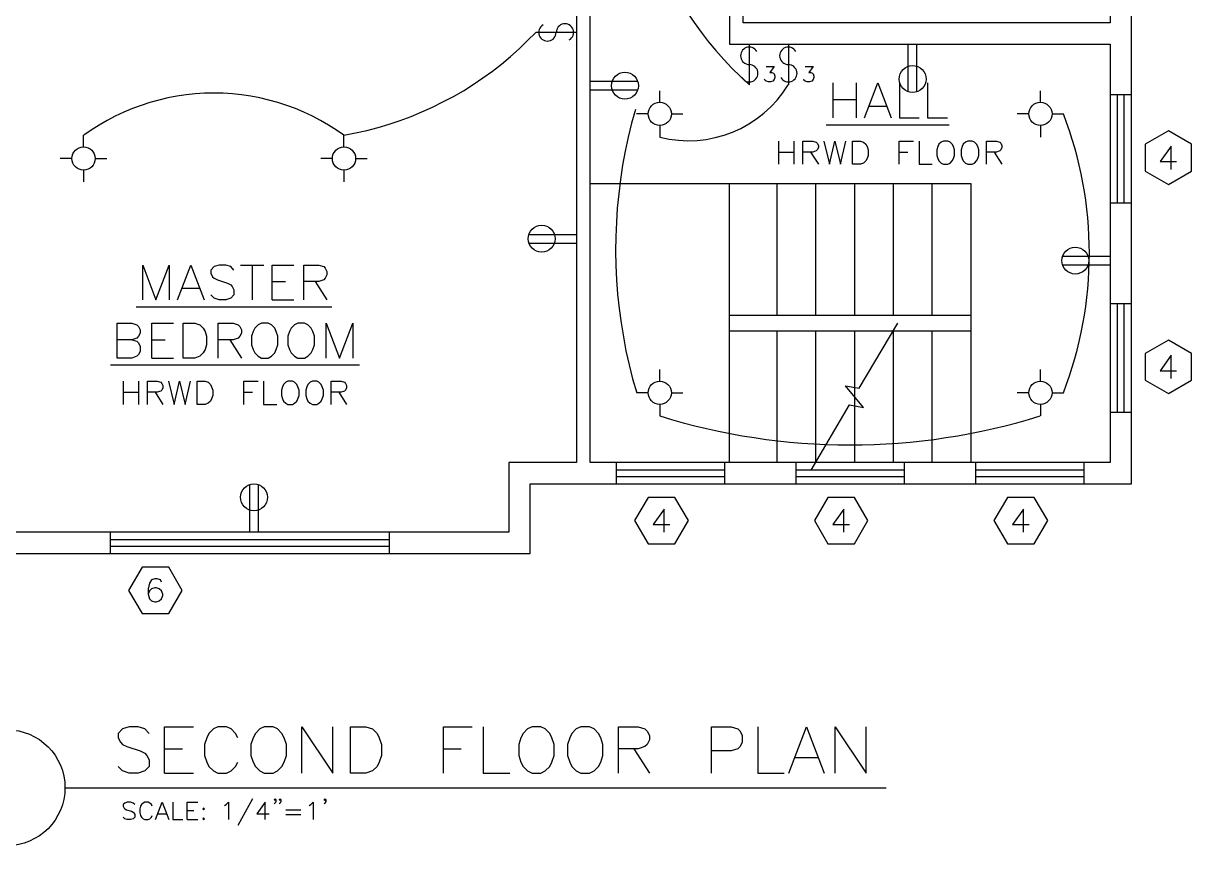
# Paper-space layout 'D-size Plot' of a CAD drawing. Extents: x 0 to 34.1, y 0 to 23.
# Drawn here: x 15.24 to 21.53, y 7.77 to 12.19 of the extents above; entities that cross this region are included whole.
import ezdxf
from ezdxf.xclip import XClip

# ---------------------------------------------------------------- set-up
doc = ezdxf.new("R2010")
doc.units = 0
doc.header["$XCLIPFRAME"] = 0
for name, color, linetype in [('DB - Windows', 7, 'Continuous'), ('Lighting', 7, 'Continuous'), ('Power', 7, 'Continuous'), ('Stairs', 7, 'Continuous'), ('Text', 7, 'Continuous'), ('View Labels', 7, 'Continuous'), ('Walls', 7, 'Continuous')]:
    doc.layers.add(name, color=color, linetype=linetype)

# ---------------------------------------------------------------- blocks, each defined once
blk = doc.blocks.new('Viewport2')
at = {"layer": 'DB - Windows', "color": 5, "linetype": 'Continuous', "lineweight": 25, "true_color": 0x0000ff}
for p, q in [((21.0881, 11.806), (21.2023, 11.806)), ((21.1273, 11.2227), (21.1273, 11.806)), ((21.1631, 11.2227), (21.1631, 11.806)), ((21.0881, 11.2227), (21.2023, 11.2227)), ((21.0881, 10.681), (21.2023, 10.681)), ((21.1273, 10.0977), (21.1273, 10.681)), ((21.1631, 10.0977), (21.1631, 10.681)), ((21.0881, 10.0977), (21.2023, 10.0977)), ((18.4314, 9.8268), (18.4314, 9.7118)), ((19.0147, 9.8268), (19.0147, 9.7118)), ((19.3972, 9.8268), (19.3972, 9.7118)), ((19.9806, 9.8268), (19.9806, 9.7118)), ((20.3639, 9.8268), (20.3639, 9.7118)), ((20.9473, 9.8268), (20.9473, 9.7118)), ((18.4314, 9.7876), (19.0147, 9.7876)), ((18.4314, 9.751), (19.0147, 9.751)), ((19.3972, 9.7876), (19.9806, 9.7876)), ((19.3972, 9.751), (19.9806, 9.751)), ((20.3639, 9.7876), (20.9473, 9.7876)), ((20.3639, 9.751), (20.9473, 9.751)), ((15.7097, 9.4518), (15.7097, 9.3368)), ((17.2097, 9.4518), (17.2097, 9.3368)), ((15.7097, 9.4126), (17.2097, 9.4126)), ((15.7097, 9.376), (17.2097, 9.376))]:
    blk.add_line(p, q, dxfattribs=at)
for points in [[(21.2764, 11.3943), (21.4014, 11.3218), (21.5264, 11.3943), (21.5264, 11.5385), (21.4014, 11.6102), (21.2764, 11.5385), (21.2764, 11.3943)], [(21.2764, 10.2693), (21.4014, 10.1968), (21.5264, 10.2693), (21.5264, 10.4135), (21.4014, 10.4852), (21.2764, 10.4135), (21.2764, 10.2693)], [(18.6031, 9.6385), (18.5306, 9.5135), (18.6031, 9.3885), (18.7472, 9.3885), (18.8197, 9.5135), (18.7472, 9.6385), (18.6031, 9.6385)], [(19.5689, 9.6385), (19.4972, 9.5135), (19.5689, 9.3885), (19.7131, 9.3885), (19.7856, 9.5135), (19.7131, 9.6385), (19.5689, 9.6385)], [(20.5356, 9.6385), (20.4631, 9.5135), (20.5356, 9.3885), (20.6798, 9.3885), (20.7523, 9.5135), (20.6798, 9.6385), (20.5356, 9.6385)], [(15.8814, 9.2635), (15.8089, 9.1385), (15.8814, 9.0135), (16.0255, 9.0135), (16.0972, 9.1385), (16.0255, 9.2635), (15.8814, 9.2635)]]:
    blk.add_lwpolyline(points, dxfattribs=at)
at = {"layer": 'DB - Windows', "color": 18, "linetype": 'Continuous', "lineweight": 25, "true_color": 0x000000}
for points in [[(21.4164, 11.4035), (21.4164, 11.5285), (21.3564, 11.4452), (21.4456, 11.4452)], [(21.4164, 10.2785), (21.4164, 10.4035), (21.3564, 10.3202), (21.4456, 10.3202)], [(18.6897, 9.451), (18.6897, 9.576), (18.6306, 9.4926), (18.7197, 9.4926)], [(19.6564, 9.451), (19.6564, 9.576), (19.5964, 9.4926), (19.6856, 9.4926)], [(20.6223, 9.451), (20.6223, 9.576), (20.5631, 9.4926), (20.6523, 9.4926)], [(15.9864, 9.1826), (15.9797, 9.1943), (15.9622, 9.201), (15.9505, 9.201), (15.9322, 9.1943), (15.9205, 9.1768), (15.9147, 9.1468), (15.9147, 9.1176), (15.9205, 9.0935), (15.9322, 9.0818), (15.9505, 9.076), (15.9564, 9.076), (15.9739, 9.0818), (15.9864, 9.0935), (15.9922, 9.111), (15.9922, 9.1176), (15.9864, 9.1351), (15.9739, 9.1468), (15.9564, 9.1526), (15.9505, 9.1526), (15.9322, 9.1468), (15.9205, 9.1351), (15.9147, 9.1176)]]:
    blk.add_lwpolyline(points, dxfattribs=at)
at = {"layer": 'Lighting', "color": 30, "linetype": 'Continuous', "lineweight": 25, "true_color": 0xff7f00}
for p, q in [((18.2181, 12.1402), (17.9989, 12.1402)), ((19.1472, 12.0768), (19.1472, 11.8577)), ((19.3572, 12.0768), (19.3572, 11.8577)), ((18.6656, 11.7643), (18.6656, 11.8268)), ((20.7131, 11.7643), (20.7131, 11.8268)), ((18.6031, 11.7018), (18.5406, 11.7018)), ((18.7281, 11.7018), (18.7906, 11.7018)), ((20.6506, 11.7018), (20.5881, 11.7018)), ((20.7756, 11.7018), (20.8381, 11.7018)), ((18.6656, 11.6393), (18.6656, 11.5768)), ((20.7131, 11.6393), (20.7131, 11.5768)), ((15.5664, 11.5243), (15.5664, 11.5868)), ((16.9672, 11.5243), (16.9672, 11.5868)), ((15.5039, 11.4618), (15.4414, 11.4618)), ((15.6289, 11.4618), (15.6914, 11.4618)), ((16.9047, 11.4618), (16.8422, 11.4618)), ((17.0297, 11.4618), (17.0922, 11.4618)), ((15.5664, 11.3993), (15.5664, 11.3368)), ((16.9672, 11.3993), (16.9672, 11.3368)), ((18.6656, 10.2643), (18.6656, 10.3268)), ((20.7131, 10.2643), (20.7131, 10.3268)), ((18.6031, 10.2018), (18.5406, 10.2018)), ((18.7281, 10.2018), (18.7906, 10.2018)), ((20.6506, 10.2018), (20.5881, 10.2018)), ((20.7756, 10.2018), (20.8381, 10.2018)), ((18.6656, 10.1393), (18.6656, 10.0768)), ((20.7131, 10.1393), (20.7131, 10.0768))]:
    blk.add_line(p, q, dxfattribs=at)
for points in [[(16.9672, 11.5877), (17.0289, 11.5993), (17.0897, 11.6127), (17.1505, 11.6285), (17.2105, 11.6468), (17.2697, 11.6668), (17.3289, 11.6885), (17.3864, 11.7127), (17.4439, 11.7385), (17.4997, 11.766), (17.5555, 11.7952), (17.6097, 11.8268), (17.6622, 11.8602), (17.7147, 11.8952), (17.7655, 11.9318), (17.8147, 11.9702), (17.8631, 12.011), (17.9097, 12.0527), (17.9547, 12.096), (17.9989, 12.1402)], [(19.2372, 11.9568), (19.2814, 11.9568), (19.2572, 11.9252), (19.2689, 11.9252), (19.2772, 11.921), (19.2814, 11.9177), (19.2847, 11.9052), (19.2847, 11.8977), (19.2814, 11.886), (19.2731, 11.8777), (19.2614, 11.8735), (19.2497, 11.8735), (19.2372, 11.8777), (19.2331, 11.8818), (19.2297, 11.8893)], [(19.4472, 11.9568), (19.4906, 11.9568), (19.4672, 11.9252), (19.4789, 11.9252), (19.4872, 11.921), (19.4906, 11.9177), (19.4947, 11.9052), (19.4947, 11.8977), (19.4906, 11.886), (19.4831, 11.8777), (19.4714, 11.8735), (19.4589, 11.8735), (19.4472, 11.8777), (19.4431, 11.8818), (19.4397, 11.8893)], [(16.9672, 11.5868), (16.9264, 11.6152), (16.8847, 11.6418), (16.8414, 11.6668), (16.7972, 11.6893), (16.7514, 11.711), (16.7055, 11.7302), (16.6589, 11.7477), (16.6114, 11.7627), (16.563, 11.776), (16.5147, 11.7877), (16.4655, 11.7968), (16.4164, 11.8043), (16.3672, 11.8093), (16.3172, 11.8127), (16.2672, 11.8135), (16.2172, 11.8127), (16.1672, 11.8093), (16.118, 11.8043), (16.0689, 11.7968), (16.0197, 11.7877), (15.9714, 11.776), (15.923, 11.7627), (15.8755, 11.7477), (15.8289, 11.7302), (15.783, 11.711), (15.7372, 11.6893), (15.693, 11.6668), (15.6497, 11.6418), (15.608, 11.6152), (15.5672, 11.5868)], [(18.5347, 11.726), (18.5139, 11.6518), (18.4956, 11.5768), (18.4797, 11.501), (18.4656, 11.4252), (18.4539, 11.3485), (18.4447, 11.2718), (18.4372, 11.1952), (18.4322, 11.1185), (18.4289, 11.041), (18.4281, 10.9635), (18.4297, 10.886), (18.4331, 10.8093), (18.4389, 10.7318), (18.4472, 10.6552), (18.4572, 10.5785), (18.4697, 10.5027), (18.4839, 10.4268), (18.5014, 10.351), (18.5197, 10.276), (18.5414, 10.2018)]]:
    blk.add_lwpolyline(points, dxfattribs=at)
for centre in [(18.6656, 11.7018), (20.7131, 11.7018), (15.5664, 11.4618), (16.9672, 11.4618), (18.6656, 10.2018), (20.7131, 10.2018)]:
    blk.add_circle(centre, 0.0625, dxfattribs=at)
for centre, radius, start, end in [((20.4423, 13.3052), 1.9417, 168.22266, 228.18054), ((18.0614, 12.1402), 0.0467, 119.99817, 0), ((18.1556, 12.1402), 0.0467, 300.00366, 180), ((19.1472, 12.0143), 0.0467, 30.00366, 270), ((19.3572, 12.0143), 0.0467, 30.00366, 270), ((19.1472, 11.9202), 0.0467, 209.99817, 90), ((19.3572, 11.9202), 0.0467, 209.99817, 90), ((18.8214, 12.1843), 0.6267, 255.62988, 328.66699), ((18.8889, 10.9518), 2.0875, 338.9447, 21.0553), ((19.6889, 13.3535), 3.4325, 252.65808, 287.34192)]:
    blk.add_arc(centre, radius, start, end, dxfattribs=at)
at = {"layer": 'Power', "color": 6, "linetype": 'Continuous', "lineweight": 25, "true_color": 0xff00ff}
for p, q in [((20.0014, 11.8202), (20.0014, 12.0768)), ((20.0489, 11.8202), (20.0489, 12.0768)), ((18.5472, 11.8768), (18.2906, 11.8768)), ((18.5472, 11.8302), (18.2906, 11.8302)), ((17.9614, 11.0535), (18.2181, 11.0535)), ((17.9614, 11.0068), (18.2181, 11.0068)), ((20.8314, 10.936), (21.0881, 10.936)), ((20.8314, 10.8893), (21.0881, 10.8893)), ((16.4597, 9.7085), (16.4597, 9.4518)), ((16.5064, 9.7085), (16.5064, 9.4518))]:
    blk.add_line(p, q, dxfattribs=at)
for centre in [(20.0256, 11.8893), (18.4781, 11.8535), (18.0306, 11.0302), (20.9006, 10.9127), (16.483, 9.6393)]:
    blk.add_circle(centre, 0.0725, dxfattribs=at)
at = {"layer": 'Stairs', "color": 213, "linetype": 'Continuous', "lineweight": 25, "true_color": 0xc16edd}
for p, q in [((18.2906, 11.3268), (20.3381, 11.3268)), ((19.0406, 9.8268), (19.0406, 11.3268)), ((19.2956, 11.3268), (19.2956, 10.6185)), ((19.5039, 11.3268), (19.5039, 10.6185)), ((19.7122, 11.3268), (19.7122, 10.6185)), ((19.9206, 11.3268), (19.9206, 10.6185)), ((20.1289, 11.3268), (20.1289, 10.6185)), ((20.3381, 11.3268), (20.3381, 9.8268)), ((19.0406, 10.6185), (20.3381, 10.6185)), ((19.0406, 10.5352), (20.3381, 10.5352)), ((19.2956, 10.5352), (19.2956, 9.8268)), ((19.5039, 10.5352), (19.5039, 9.8268)), ((19.7122, 10.5352), (19.7122, 9.8268)), ((19.9206, 10.5352), (19.9206, 9.8268)), ((20.1289, 10.5352), (20.1289, 9.8268))]:
    blk.add_line(p, q, dxfattribs=at)
blk.add_lwpolyline([(19.4797, 9.7851), (19.6864, 10.136), (19.7614, 10.1218), (19.6639, 10.2393), (19.7389, 10.226), (19.9456, 10.5768)], dxfattribs=at)
at = {"layer": 'Text', "color": 18, "linetype": 'Continuous', "lineweight": 25, "true_color": 0x000000}
for p, q in [((19.5972, 11.8685), (19.5972, 11.681)), ((19.7222, 11.8685), (19.7222, 11.681)), ((19.5972, 11.7793), (19.7222, 11.7793)), ((19.7939, 11.7435), (19.8831, 11.7435)), ((19.5614, 11.6435), (20.2222, 11.6435)), ((19.3039, 11.556), (19.3039, 11.431)), ((19.3872, 11.556), (19.3872, 11.431)), ((19.3039, 11.4968), (19.3872, 11.4968)), ((19.4772, 11.4968), (19.5189, 11.431)), ((19.9531, 11.4968), (20.0006, 11.4968)), ((20.4648, 11.4968), (20.5064, 11.431)), ((16.4114, 10.8885), (16.5364, 10.8885)), ((16.4739, 10.8885), (16.4739, 10.701)), ((16.0989, 10.7635), (16.188, 10.7635)), ((16.5814, 10.7993), (16.6522, 10.7993)), ((16.813, 10.7993), (16.8755, 10.701)), ((16.5814, 10.701), (16.6972, 10.701)), ((15.8489, 10.6635), (16.9022, 10.6635)), ((15.9339, 10.4868), (16.0047, 10.4868)), ((16.353, 10.4868), (16.4155, 10.3885)), ((15.9339, 10.3885), (16.0497, 10.3885)), ((15.7105, 10.351), (17.0497, 10.351)), ((15.7789, 10.2635), (15.7789, 10.1385)), ((15.8622, 10.2635), (15.8622, 10.1385)), ((15.7789, 10.2043), (15.8622, 10.2043)), ((15.9514, 10.2043), (15.993, 10.1385)), ((16.428, 10.2043), (16.4755, 10.2043)), ((16.9397, 10.2043), (16.9814, 10.1385))]:
    blk.add_line(p, q, dxfattribs=at)
for points in [[(19.7672, 11.681), (19.8389, 11.8685), (19.9097, 11.681)], [(19.9547, 11.8685), (19.9547, 11.681), (20.0614, 11.681)], [(20.1064, 11.8685), (20.1064, 11.681), (20.2139, 11.681)], [(19.4356, 11.431), (19.4356, 11.556), (19.4889, 11.556), (19.5064, 11.5502), (19.5122, 11.5443), (19.5189, 11.5327), (19.5189, 11.5202), (19.5122, 11.5085), (19.5064, 11.5027), (19.4889, 11.4968), (19.4356, 11.4968)], [(19.5481, 11.556), (19.5781, 11.431), (19.6081, 11.556), (19.6372, 11.431), (19.6672, 11.556)], [(19.7031, 11.431), (19.7031, 11.556), (19.7447, 11.556), (19.7622, 11.5502), (19.7747, 11.5385), (19.7806, 11.526), (19.7864, 11.5085), (19.7864, 11.4785), (19.7806, 11.461), (19.7747, 11.4493), (19.7622, 11.4368), (19.7447, 11.431), (19.7031, 11.431)], [(19.9531, 11.431), (19.9531, 11.556), (20.0306, 11.556)], [(20.0606, 11.556), (20.0606, 11.431), (20.1314, 11.431)], [(20.1914, 11.556), (20.1797, 11.5502), (20.1672, 11.5385), (20.1614, 11.526), (20.1556, 11.5085), (20.1556, 11.4785), (20.1614, 11.461), (20.1672, 11.4493), (20.1797, 11.4368), (20.1914, 11.431), (20.2147, 11.431), (20.2272, 11.4368), (20.2389, 11.4493), (20.2447, 11.461), (20.2506, 11.4785), (20.2506, 11.5085), (20.2447, 11.526), (20.2389, 11.5385), (20.2272, 11.5502), (20.2147, 11.556), (20.1914, 11.556)], [(20.3222, 11.556), (20.3106, 11.5502), (20.2981, 11.5385), (20.2922, 11.526), (20.2864, 11.5085), (20.2864, 11.4785), (20.2922, 11.461), (20.2981, 11.4493), (20.3106, 11.4368), (20.3222, 11.431), (20.3464, 11.431), (20.3581, 11.4368), (20.3697, 11.4493), (20.3756, 11.461), (20.3814, 11.4785), (20.3814, 11.5085), (20.3756, 11.526), (20.3697, 11.5385), (20.3581, 11.5502), (20.3464, 11.556), (20.3222, 11.556)], [(20.4231, 11.431), (20.4231, 11.556), (20.4773, 11.556), (20.4948, 11.5502), (20.5006, 11.5443), (20.5064, 11.5327), (20.5064, 11.5202), (20.5006, 11.5085), (20.4948, 11.5027), (20.4773, 11.4968), (20.4231, 11.4968)], [(15.8847, 10.701), (15.8847, 10.8885), (15.9555, 10.701), (16.0272, 10.8885), (16.0272, 10.701)], [(16.0722, 10.701), (16.1439, 10.8885), (16.2147, 10.701)], [(16.3755, 10.8618), (16.358, 10.8802), (16.3314, 10.8885), (16.2955, 10.8885), (16.2689, 10.8802), (16.2505, 10.8618), (16.2505, 10.8443), (16.2597, 10.826), (16.2689, 10.8177), (16.2864, 10.8085), (16.3397, 10.791), (16.358, 10.7818), (16.3664, 10.7727), (16.3755, 10.7552), (16.3755, 10.7285), (16.358, 10.7102), (16.3314, 10.701), (16.2955, 10.701), (16.2689, 10.7102), (16.2505, 10.7285)], [(16.5814, 10.701), (16.5814, 10.8885), (16.6972, 10.8885)], [(16.7505, 10.701), (16.7505, 10.8885), (16.8314, 10.8885), (16.858, 10.8802), (16.8664, 10.871), (16.8755, 10.8535), (16.8755, 10.8352), (16.8664, 10.8177), (16.858, 10.8085), (16.8314, 10.7993), (16.7505, 10.7993)], [(15.8264, 10.4868), (15.853, 10.4785), (15.8622, 10.4693), (15.8714, 10.451), (15.8714, 10.4243), (15.8622, 10.4068), (15.853, 10.3977), (15.8264, 10.3885), (15.7464, 10.3885), (15.7464, 10.576), (15.8264, 10.576), (15.853, 10.5677), (15.8622, 10.5585), (15.8714, 10.541), (15.8714, 10.5227), (15.8622, 10.5052), (15.853, 10.496), (15.8264, 10.4868), (15.7464, 10.4868)], [(15.9339, 10.3885), (15.9339, 10.576), (16.0497, 10.576)], [(16.103, 10.3885), (16.103, 10.576), (16.1655, 10.576), (16.1922, 10.5677), (16.2105, 10.5493), (16.2197, 10.5318), (16.228, 10.5052), (16.228, 10.4602), (16.2197, 10.4335), (16.2105, 10.416), (16.1922, 10.3977), (16.1655, 10.3885), (16.103, 10.3885)], [(16.2905, 10.3885), (16.2905, 10.576), (16.3714, 10.576), (16.398, 10.5677), (16.4072, 10.5585), (16.4155, 10.541), (16.4155, 10.5227), (16.4072, 10.5052), (16.398, 10.496), (16.3714, 10.4868), (16.2905, 10.4868)], [(16.523, 10.576), (16.5055, 10.5677), (16.4872, 10.5493), (16.478, 10.5318), (16.4697, 10.5052), (16.4697, 10.4602), (16.478, 10.4335), (16.4872, 10.416), (16.5055, 10.3977), (16.523, 10.3885), (16.5589, 10.3885), (16.5764, 10.3977), (16.5947, 10.416), (16.603, 10.4335), (16.6122, 10.4602), (16.6122, 10.5052), (16.603, 10.5318), (16.5947, 10.5493), (16.5764, 10.5677), (16.5589, 10.576), (16.523, 10.576)], [(16.7197, 10.576), (16.7014, 10.5677), (16.6839, 10.5493), (16.6747, 10.5318), (16.6655, 10.5052), (16.6655, 10.4602), (16.6747, 10.4335), (16.6839, 10.416), (16.7014, 10.3977), (16.7197, 10.3885), (16.7555, 10.3885), (16.773, 10.3977), (16.7905, 10.416), (16.7997, 10.4335), (16.8089, 10.4602), (16.8089, 10.5052), (16.7997, 10.5318), (16.7905, 10.5493), (16.773, 10.5677), (16.7555, 10.576), (16.7197, 10.576)], [(16.8714, 10.3885), (16.8714, 10.576), (16.943, 10.3885), (17.0139, 10.576), (17.0139, 10.3885)], [(15.9097, 10.1385), (15.9097, 10.2635), (15.963, 10.2635), (15.9814, 10.2577), (15.9872, 10.2518), (15.993, 10.2402), (15.993, 10.2285), (15.9872, 10.216), (15.9814, 10.2102), (15.963, 10.2043), (15.9097, 10.2043)], [(16.023, 10.2635), (16.053, 10.1385), (16.0822, 10.2635), (16.1122, 10.1385), (16.1422, 10.2635)], [(16.178, 10.1385), (16.178, 10.2635), (16.2197, 10.2635), (16.2372, 10.2577), (16.2489, 10.246), (16.2547, 10.2343), (16.2614, 10.216), (16.2614, 10.1868), (16.2547, 10.1685), (16.2489, 10.1568), (16.2372, 10.1452), (16.2197, 10.1385), (16.178, 10.1385)], [(16.428, 10.1385), (16.428, 10.2635), (16.5055, 10.2635)], [(16.5347, 10.2635), (16.5347, 10.1385), (16.6064, 10.1385)], [(16.6655, 10.2635), (16.6539, 10.2577), (16.6422, 10.246), (16.6364, 10.2343), (16.6305, 10.216), (16.6305, 10.1868), (16.6364, 10.1685), (16.6422, 10.1568), (16.6539, 10.1452), (16.6655, 10.1385), (16.6897, 10.1385), (16.7014, 10.1452), (16.7139, 10.1568), (16.7197, 10.1685), (16.7255, 10.1868), (16.7255, 10.216), (16.7197, 10.2343), (16.7139, 10.246), (16.7014, 10.2577), (16.6897, 10.2635), (16.6655, 10.2635)], [(16.7972, 10.2635), (16.7847, 10.2577), (16.773, 10.246), (16.7672, 10.2343), (16.7614, 10.216), (16.7614, 10.1868), (16.7672, 10.1685), (16.773, 10.1568), (16.7847, 10.1452), (16.7972, 10.1385), (16.8205, 10.1385), (16.8322, 10.1452), (16.8447, 10.1568), (16.8505, 10.1685), (16.8564, 10.1868), (16.8564, 10.216), (16.8505, 10.2343), (16.8447, 10.246), (16.8322, 10.2577), (16.8205, 10.2635), (16.7972, 10.2635)], [(16.898, 10.1385), (16.898, 10.2635), (16.9514, 10.2635), (16.9697, 10.2577), (16.9755, 10.2518), (16.9814, 10.2402), (16.9814, 10.2285), (16.9755, 10.216), (16.9697, 10.2102), (16.9514, 10.2043), (16.898, 10.2043)]]:
    blk.add_lwpolyline(points, dxfattribs=at)
at = {"layer": 'Walls', "color": 18, "linetype": 'Continuous', "lineweight": 25, "true_color": 0x000000}
for points in [[(14.2013, 12.4618), (13.8263, 12.4618), (13.8263, 10.4618), (14.2013, 10.4618), (14.2013, 9.7118), (14.9513, 9.7118), (14.9513, 9.3368), (17.9681, 9.3368), (17.9681, 9.7118), (21.2023, 9.7118), (21.2023, 17.9619), (14.2013, 17.9619), (14.2013, 17.2118), (13.8263, 17.2118), (13.8263, 15.2118), (14.2013, 15.2118), (14.2013, 12.4618)], [(21.0881, 17.8477), (21.0881, 14.4727), (19.1139, 14.4727), (19.1139, 14.5352), (19.0406, 14.5352), (19.0406, 14.3368), (19.1139, 14.3368), (19.1139, 14.3993), (21.0881, 14.3993), (21.0881, 12.191), (19.1139, 12.191), (19.1139, 13.6285), (19.0406, 13.6285), (19.0406, 12.0768), (21.0881, 12.0768), (21.0881, 9.8268), (18.2906, 9.8268), (18.2906, 12.3268), (18.2181, 12.3268), (18.2181, 9.8268), (17.8531, 9.8268), (17.8531, 9.4518), (15.0663, 9.4518)]]:
    blk.add_lwpolyline(points, dxfattribs=at)
blk = doc.blocks.new('Viewport3')
at = {"layer": 'View Labels', "color": 18, "linetype": 'Continuous', "lineweight": 25, "true_color": 0x000000}
for p, q in [((16.0022, 8.286), (16.098, 8.286)), ((17.5022, 8.286), (17.598, 8.286)), ((18.5264, 8.286), (18.6097, 8.1551)), ((19.3956, 8.2385), (19.5147, 8.2385)), ((16.0022, 8.1551), (16.1572, 8.1551)), ((15.4672, 8.0768), (19.8831, 8.0768)), ((16.4755, 8.0168), (16.3955, 7.8743)), ((15.9672, 7.9368), (16.0114, 7.9368)), ((16.123, 7.9543), (16.1589, 7.9543)), ((16.6547, 7.9585), (16.7347, 7.9585)), ((16.6547, 7.9318), (16.7347, 7.9318)), ((16.123, 7.9051), (16.1814, 7.9051))]:
    blk.add_line(p, q, dxfattribs=at)
for points in [[(15.9189, 8.3693), (15.8955, 8.3935), (15.8597, 8.4051), (15.8122, 8.4051), (15.7764, 8.3935), (15.7522, 8.3693), (15.7522, 8.346), (15.7647, 8.3218), (15.7764, 8.3101), (15.7997, 8.2985), (15.8714, 8.2743), (15.8955, 8.2626), (15.9072, 8.2501), (15.9189, 8.2268), (15.9189, 8.191), (15.8955, 8.1668), (15.8597, 8.1551), (15.8122, 8.1551), (15.7764, 8.1668), (15.7522, 8.191)], [(16.0022, 8.1551), (16.0022, 8.4051), (16.1572, 8.4051)], [(16.3955, 8.346), (16.383, 8.3693), (16.3597, 8.3935), (16.3355, 8.4051), (16.288, 8.4051), (16.2647, 8.3935), (16.2405, 8.3693), (16.2289, 8.346), (16.2164, 8.3101), (16.2164, 8.2501), (16.2289, 8.2151), (16.2405, 8.191), (16.2647, 8.1668), (16.288, 8.1551), (16.3355, 8.1551), (16.3597, 8.1668), (16.383, 8.191), (16.3955, 8.2151)], [(16.538, 8.4051), (16.5147, 8.3935), (16.4905, 8.3693), (16.4789, 8.346), (16.4664, 8.3101), (16.4664, 8.2501), (16.4789, 8.2151), (16.4905, 8.191), (16.5147, 8.1668), (16.538, 8.1551), (16.5855, 8.1551), (16.6097, 8.1668), (16.633, 8.191), (16.6455, 8.2151), (16.6572, 8.2501), (16.6572, 8.3101), (16.6455, 8.346), (16.633, 8.3693), (16.6097, 8.3935), (16.5855, 8.4051), (16.538, 8.4051)], [(16.7405, 8.1551), (16.7405, 8.4051), (16.9072, 8.1551), (16.9072, 8.4051)], [(17.0022, 8.1551), (17.0022, 8.4051), (17.0855, 8.4051), (17.1214, 8.3935), (17.1455, 8.3693), (17.1572, 8.346), (17.1689, 8.3101), (17.1689, 8.2501), (17.1572, 8.2151), (17.1455, 8.191), (17.1214, 8.1668), (17.0855, 8.1551), (17.0022, 8.1551)], [(17.5022, 8.1551), (17.5022, 8.4051), (17.6572, 8.4051)], [(17.7164, 8.4051), (17.7164, 8.1551), (17.8597, 8.1551)], [(17.9789, 8.4051), (17.9547, 8.3935), (17.9314, 8.3693), (17.9189, 8.346), (17.9072, 8.3101), (17.9072, 8.2501), (17.9189, 8.2151), (17.9314, 8.191), (17.9547, 8.1668), (17.9789, 8.1551), (18.0264, 8.1551), (18.0497, 8.1668), (18.0739, 8.191), (18.0856, 8.2151), (18.0981, 8.2501), (18.0981, 8.3101), (18.0856, 8.346), (18.0739, 8.3693), (18.0497, 8.3935), (18.0264, 8.4051), (17.9789, 8.4051)], [(18.2406, 8.4051), (18.2164, 8.3935), (18.1931, 8.3693), (18.1814, 8.346), (18.1689, 8.3101), (18.1689, 8.2501), (18.1814, 8.2151), (18.1931, 8.191), (18.2164, 8.1668), (18.2406, 8.1551), (18.2881, 8.1551), (18.3122, 8.1668), (18.3356, 8.191), (18.3481, 8.2151), (18.3597, 8.2501), (18.3597, 8.3101), (18.3481, 8.346), (18.3356, 8.3693), (18.3122, 8.3935), (18.2881, 8.4051), (18.2406, 8.4051)], [(18.4431, 8.1551), (18.4431, 8.4051), (18.5497, 8.4051), (18.5856, 8.3935), (18.5981, 8.3818), (18.6097, 8.3576), (18.6097, 8.3335), (18.5981, 8.3101), (18.5856, 8.2985), (18.5497, 8.286), (18.4431, 8.286)], [(18.9431, 8.1551), (18.9431, 8.4051), (19.0497, 8.4051), (19.0856, 8.3935), (19.0981, 8.3818), (19.1097, 8.3576), (19.1097, 8.3218), (19.0981, 8.2985), (19.0856, 8.286), (19.0497, 8.2743), (18.9431, 8.2743)], [(19.1931, 8.4051), (19.1931, 8.1551), (19.3356, 8.1551)], [(19.3597, 8.1551), (19.4547, 8.4051), (19.5497, 8.1551)], [(19.6097, 8.1551), (19.6097, 8.4051), (19.7764, 8.1551), (19.7764, 8.4051)], [(15.8422, 7.986), (15.833, 7.9943), (15.8197, 7.9993), (15.8014, 7.9993), (15.788, 7.9943), (15.7789, 7.986), (15.7789, 7.9768), (15.7839, 7.9676), (15.788, 7.9635), (15.7972, 7.9585), (15.8239, 7.9501), (15.833, 7.9451), (15.8372, 7.941), (15.8422, 7.9318), (15.8422, 7.9185), (15.833, 7.9101), (15.8197, 7.9051), (15.8014, 7.9051), (15.788, 7.9101), (15.7789, 7.9185)], [(15.9355, 7.9768), (15.9314, 7.986), (15.9222, 7.9943), (15.913, 7.9993), (15.8955, 7.9993), (15.8864, 7.9943), (15.8772, 7.986), (15.873, 7.9768), (15.8689, 7.9635), (15.8689, 7.941), (15.873, 7.9276), (15.8772, 7.9185), (15.8864, 7.9101), (15.8955, 7.9051), (15.913, 7.9051), (15.9222, 7.9101), (15.9314, 7.9185), (15.9355, 7.9276)], [(15.9539, 7.9051), (15.9889, 7.9993), (16.0247, 7.9051)], [(16.0472, 7.9993), (16.0472, 7.9051), (16.1005, 7.9051)], [(16.123, 7.9051), (16.123, 7.9993), (16.1814, 7.9993)], [(16.3239, 7.981), (16.333, 7.986), (16.3464, 7.9993), (16.3464, 7.9051)], [(16.543, 7.9051), (16.543, 7.9993), (16.498, 7.9368), (16.5647, 7.9368)], [(16.6005, 8.0126), (16.5964, 8.0076), (16.5922, 8.0126), (16.5964, 8.0168), (16.6005, 8.0126), (16.6005, 8.0035), (16.5964, 7.9943), (16.5922, 7.9901)], [(16.6272, 8.0126), (16.623, 8.0076), (16.6189, 8.0126), (16.623, 8.0168), (16.6272, 8.0126), (16.6272, 8.0035), (16.623, 7.9943), (16.6189, 7.9901)], [(16.7797, 7.981), (16.788, 7.986), (16.8014, 7.9993), (16.8014, 7.9051)], [(16.8689, 8.0126), (16.8647, 8.0076), (16.8597, 8.0126), (16.8647, 8.0168), (16.8689, 8.0126), (16.8689, 8.0035), (16.8647, 7.9943), (16.8597, 7.9901)], [(16.2122, 7.9676), (16.208, 7.9635), (16.2122, 7.9585), (16.2172, 7.9635), (16.2122, 7.9676)], [(16.2122, 7.9143), (16.208, 7.9101), (16.2122, 7.9051), (16.2172, 7.9101), (16.2122, 7.9143)]]:
    blk.add_lwpolyline(points, dxfattribs=at)
blk.add_circle((15.1547, 8.0768), 0.3117, dxfattribs=at)

psp = doc.layouts.new('D-size Plot')

# ---------------------------------------------------------------- block references
at = {"layer": 'Text', "color": 7, "linetype": 'Continuous', "lineweight": 25}
ref = psp.add_blockref('Viewport3', (0, 0), dxfattribs=at)
XClip(ref).set_block_clipping_path([(-0.0271844795, -0.0273917144), (35.5166152211, 23.1227052768)])
at = {"layer": 'Walls', "color": 7, "linetype": 'Continuous', "lineweight": 25}
ref = psp.add_blockref('Viewport2', (0, 0), dxfattribs=at)
XClip(ref).set_block_clipping_path([(13.2204893421, 8.7584784288), (21.906436643, 18.6843533483)])

doc.saveas('drawing.dxf')
